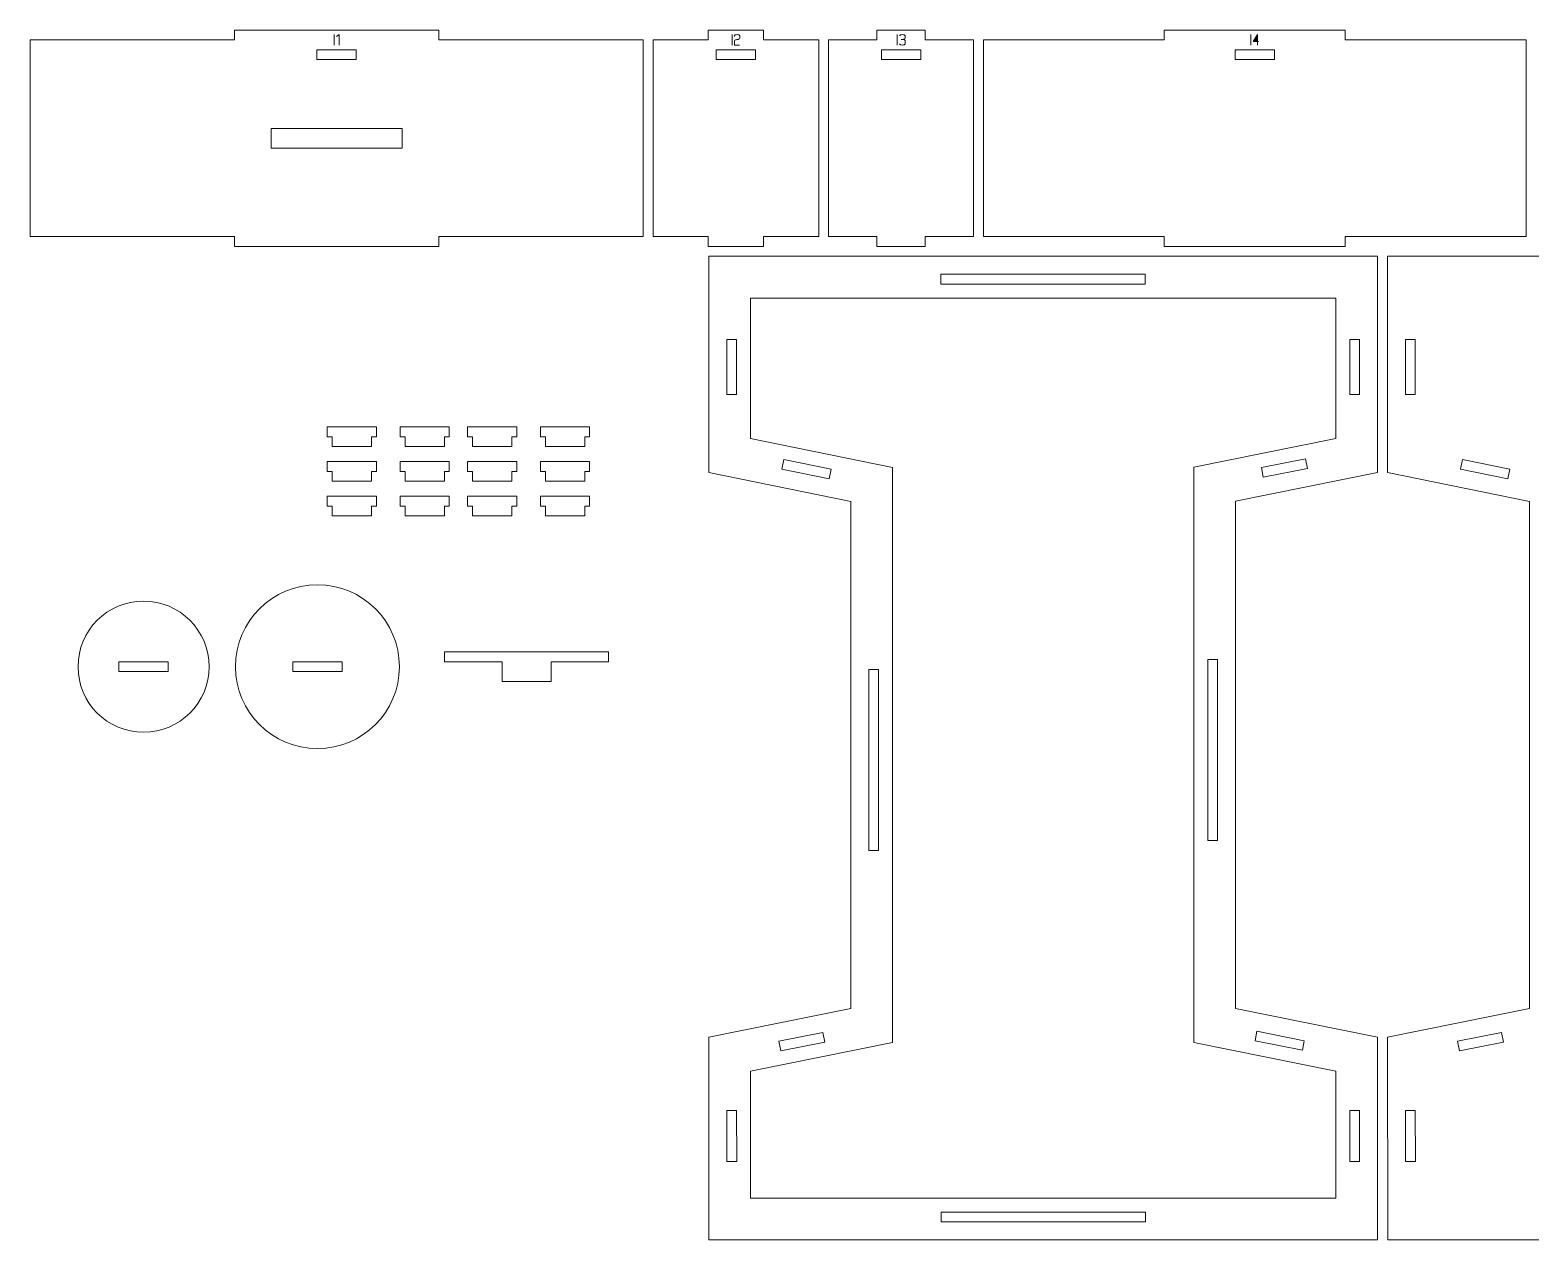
# Model space of a CAD drawing. Header units: centimetres. Extents: x -250 to 250, y -508 to 508.
# Drawn here: x -249.99 to -204.21, y -232.29 to -195.39 of the extents above; entities that cross this region are included whole.
import ezdxf

# ---------------------------------------------------------------- set-up
doc = ezdxf.new("R2010")
doc.units = ezdxf.units.CM
doc.header["$MEASUREMENT"] = 0
doc.layers.add('Capa 1', color=7, linetype='Continuous')

msp = doc.modelspace()

# ---------------------------------------------------------------- hatches: boundary and pattern name
at = {"layer": 'Capa 1', "true_color": 0x3e4095}
h = msp.add_hatch(color=175, dxfattribs=at)
edge = h.paths.add_edge_path()
edge.add_spline(control_points=[(-240.70836, -195.84554), (-240.70836, -195.84554), (-240.70836, -195.52864), (-240.70836, -195.52864), (-240.70836, -195.52864), (-240.70836, -195.84554), (-240.70836, -195.84554)], knot_values=[0, 0, 0, 0, 0.5, 0.5, 0.5, 1, 1, 1, 1], degree=3, periodic=1)
h = msp.add_hatch(color=175, dxfattribs=at)
edge = h.paths.add_edge_path()
edge.add_spline(control_points=[(-240.55885, -195.52864), (-240.55885, -195.52864), (-240.63498, -195.58138), (-240.63498, -195.58138), (-240.63498, -195.58138), (-240.55885, -195.52864), (-240.55885, -195.52864), (-240.55885, -195.52864), (-240.55885, -195.84554), (-240.55885, -195.84554), (-240.55885, -195.84554), (-240.55885, -195.52864), (-240.55885, -195.52864)], knot_values=[0, 0, 0, 0, 0.25, 0.25, 0.25, 0.5, 0.5, 0.5, 0.75, 0.75, 0.75, 1, 1, 1, 1], degree=3, periodic=1)
h = msp.add_hatch(color=175, dxfattribs=at)
edge = h.paths.add_edge_path()
edge.add_spline(control_points=[(-228.57341, -195.84554), (-228.57341, -195.84554), (-228.57341, -195.52864), (-228.57341, -195.52864), (-228.57341, -195.52864), (-228.57341, -195.84554), (-228.57341, -195.84554)], knot_values=[0, 0, 0, 0, 0.5, 0.5, 0.5, 1, 1, 1, 1], degree=3, periodic=1)
h = msp.add_hatch(color=175, dxfattribs=at)
edge = h.paths.add_edge_path()
edge.add_spline(control_points=[(-228.50049, -195.84554), (-228.50049, -195.84554), (-228.50049, -195.713), (-228.50049, -195.713), (-228.49957, -195.70108), (-228.48872, -195.69191), (-228.46793, -195.68549), (-228.45937, -195.68487), (-228.45119, -195.68388), (-228.44339, -195.6825), (-228.4356, -195.68113), (-228.42772, -195.67968), (-228.41977, -195.67815), (-228.4051, -195.6757), (-228.39386, -195.67371), (-228.38607, -195.67219), (-228.37827, -195.67066), (-228.3707, -195.66867), (-228.36336, -195.66622), (-228.34441, -195.65919), (-228.33493, -195.65017), (-228.33493, -195.63917), (-228.33493, -195.63917), (-228.33493, -195.56441), (-228.33493, -195.56441), (-228.33493, -195.55463), (-228.3428, -195.5463), (-228.35855, -195.53942), (-228.37429, -195.53254), (-228.39394, -195.5291), (-228.41748, -195.5291), (-228.44102, -195.5291), (-228.46067, -195.53254), (-228.47641, -195.53942), (-228.49216, -195.5463), (-228.50003, -195.55463), (-228.50003, -195.56441), (-228.50003, -195.56441), (-228.50003, -195.58688), (-228.50003, -195.58688), (-228.50003, -195.58688), (-228.50003, -195.56441), (-228.50003, -195.56441), (-228.50003, -195.55463), (-228.49216, -195.5463), (-228.47641, -195.53942), (-228.46067, -195.53254), (-228.44102, -195.5291), (-228.41748, -195.5291), (-228.39394, -195.5291), (-228.37429, -195.53254), (-228.35855, -195.53942), (-228.3428, -195.5463), (-228.33493, -195.55463), (-228.33493, -195.56441), (-228.33493, -195.56441), (-228.33493, -195.63917), (-228.33493, -195.63917), (-228.33493, -195.65017), (-228.34441, -195.65919), (-228.36336, -195.66622), (-228.3707, -195.66867), (-228.37827, -195.67066), (-228.38607, -195.67219), (-228.39386, -195.67371), (-228.4051, -195.6757), (-228.41977, -195.67815), (-228.42772, -195.67968), (-228.4356, -195.68113), (-228.44339, -195.6825), (-228.45119, -195.68388), (-228.45937, -195.68487), (-228.46793, -195.68549), (-228.48872, -195.69191), (-228.49957, -195.70108), (-228.50049, -195.713), (-228.50049, -195.713), (-228.50049, -195.84554), (-228.50049, -195.84554), (-228.50049, -195.84554), (-228.34364, -195.84554), (-228.34364, -195.84554), (-228.34364, -195.84554), (-228.50049, -195.84554), (-228.50049, -195.84554)], knot_values=[0, 0, 0, 0, 0.03571429, 0.03571429, 0.03571429, 0.07142857, 0.07142857, 0.07142857, 0.10714286, 0.10714286, 0.10714286, 0.14285714, 0.14285714, 0.14285714, 0.17857143, 0.17857143, 0.17857143, 0.21428571, 0.21428571, 0.21428571, 0.25, 0.25, 0.25, 0.28571429, 0.28571429, 0.28571429, 0.32142857, 0.32142857, 0.32142857, 0.35714286, 0.35714286, 0.35714286, 0.39285714, 0.39285714, 0.39285714, 0.42857143, 0.42857143, 0.42857143, 0.46428571, 0.46428571, 0.46428571, 0.5, 0.5, 0.5, 0.53571429, 0.53571429, 0.53571429, 0.57142857, 0.57142857, 0.57142857, 0.60714286, 0.60714286, 0.60714286, 0.64285714, 0.64285714, 0.64285714, 0.67857143, 0.67857143, 0.67857143, 0.71428571, 0.71428571, 0.71428571, 0.75, 0.75, 0.75, 0.78571429, 0.78571429, 0.78571429, 0.82142857, 0.82142857, 0.82142857, 0.85714286, 0.85714286, 0.85714286, 0.89285714, 0.89285714, 0.89285714, 0.92857143, 0.92857143, 0.92857143, 0.96428571, 0.96428571, 0.96428571, 1, 1, 1, 1], degree=3, periodic=1)
h = msp.add_hatch(color=175, dxfattribs=at)
edge = h.paths.add_edge_path()
edge.add_spline(control_points=[(-223.5353, -195.84554), (-223.5353, -195.84554), (-223.5353, -195.52864), (-223.5353, -195.52864), (-223.5353, -195.52864), (-223.5353, -195.84554), (-223.5353, -195.84554)], knot_values=[0, 0, 0, 0, 0.5, 0.5, 0.5, 1, 1, 1, 1], degree=3, periodic=1)
h = msp.add_hatch(color=175, dxfattribs=at)
edge = h.paths.add_edge_path()
edge.add_spline(control_points=[(-223.37937, -195.84554), (-223.40291, -195.84554), (-223.42256, -195.8421), (-223.4383, -195.83522), (-223.45405, -195.82834), (-223.46192, -195.82001), (-223.46192, -195.81023), (-223.46192, -195.82001), (-223.45405, -195.82834), (-223.4383, -195.83522), (-223.42256, -195.8421), (-223.40291, -195.84554), (-223.37937, -195.84554), (-223.35583, -195.84554), (-223.33618, -195.8421), (-223.32044, -195.83522), (-223.30469, -195.82834), (-223.29682, -195.82001), (-223.29682, -195.81023), (-223.29682, -195.81023), (-223.29682, -195.70704), (-223.29682, -195.70704), (-223.29682, -195.69878), (-223.30248, -195.6916), (-223.31379, -195.68549), (-223.3251, -195.67937), (-223.35827, -195.67524), (-223.41331, -195.6731), (-223.35858, -195.66974), (-223.32571, -195.66576), (-223.31471, -195.66118), (-223.3037, -195.65659), (-223.29774, -195.6491), (-223.29682, -195.63871), (-223.29682, -195.63871), (-223.29682, -195.56441), (-223.29682, -195.56441), (-223.29682, -195.55463), (-223.30469, -195.5463), (-223.32044, -195.53942), (-223.33618, -195.53254), (-223.35583, -195.5291), (-223.37937, -195.5291), (-223.40291, -195.5291), (-223.42256, -195.53254), (-223.4383, -195.53942), (-223.45405, -195.5463), (-223.46192, -195.55463), (-223.46192, -195.56441), (-223.46192, -195.55463), (-223.45405, -195.5463), (-223.4383, -195.53942), (-223.42256, -195.53254), (-223.40291, -195.5291), (-223.37937, -195.5291), (-223.35583, -195.5291), (-223.33618, -195.53254), (-223.32044, -195.53942), (-223.30469, -195.5463), (-223.29682, -195.55463), (-223.29682, -195.56441), (-223.29682, -195.56441), (-223.29682, -195.63871), (-223.29682, -195.63871), (-223.29774, -195.6491), (-223.3037, -195.65659), (-223.31471, -195.66118), (-223.32571, -195.66576), (-223.35858, -195.66974), (-223.41331, -195.6731), (-223.35827, -195.67524), (-223.3251, -195.67937), (-223.31379, -195.68549), (-223.30248, -195.6916), (-223.29682, -195.69878), (-223.29682, -195.70704), (-223.29682, -195.70704), (-223.29682, -195.81023), (-223.29682, -195.81023), (-223.29682, -195.82001), (-223.30469, -195.82834), (-223.32044, -195.83522), (-223.33618, -195.8421), (-223.35583, -195.84554), (-223.37937, -195.84554)], knot_values=[0, 0, 0, 0, 0.03571429, 0.03571429, 0.03571429, 0.07142857, 0.07142857, 0.07142857, 0.10714286, 0.10714286, 0.10714286, 0.14285714, 0.14285714, 0.14285714, 0.17857143, 0.17857143, 0.17857143, 0.21428571, 0.21428571, 0.21428571, 0.25, 0.25, 0.25, 0.28571429, 0.28571429, 0.28571429, 0.32142857, 0.32142857, 0.32142857, 0.35714286, 0.35714286, 0.35714286, 0.39285714, 0.39285714, 0.39285714, 0.42857143, 0.42857143, 0.42857143, 0.46428571, 0.46428571, 0.46428571, 0.5, 0.5, 0.5, 0.53571429, 0.53571429, 0.53571429, 0.57142857, 0.57142857, 0.57142857, 0.60714286, 0.60714286, 0.60714286, 0.64285714, 0.64285714, 0.64285714, 0.67857143, 0.67857143, 0.67857143, 0.71428571, 0.71428571, 0.71428571, 0.75, 0.75, 0.75, 0.78571429, 0.78571429, 0.78571429, 0.82142857, 0.82142857, 0.82142857, 0.85714286, 0.85714286, 0.85714286, 0.89285714, 0.89285714, 0.89285714, 0.92857143, 0.92857143, 0.92857143, 0.96428571, 0.96428571, 0.96428571, 1, 1, 1, 1], degree=3, periodic=1)
h = msp.add_hatch(color=175, dxfattribs=at)
edge = h.paths.add_edge_path()
edge.add_spline(control_points=[(-212.74703, -195.84554), (-212.74703, -195.84554), (-212.74703, -195.52864), (-212.74703, -195.52864), (-212.74703, -195.52864), (-212.74703, -195.84554), (-212.74703, -195.84554)], knot_values=[0, 0, 0, 0, 0.5, 0.5, 0.5, 1, 1, 1, 1], degree=3, periodic=1)
h = msp.add_hatch(color=175, dxfattribs=at)
edge = h.paths.add_edge_path()
edge.add_spline(control_points=[(-212.54386, -195.74098), (-212.54386, -195.74098), (-212.54386, -195.52864), (-212.54386, -195.52864), (-212.54386, -195.52864), (-212.67365, -195.74098), (-212.67365, -195.74098), (-212.67365, -195.74098), (-212.54386, -195.74098), (-212.54386, -195.74098)], knot_values=[0, 0, 0, 0, 0.33333333, 0.33333333, 0.33333333, 0.66666667, 0.66666667, 0.66666667, 1, 1, 1, 1], degree=3, periodic=1)
h = msp.add_hatch(color=175, dxfattribs=at)
edge = h.paths.add_edge_path()
edge.add_spline(control_points=[(-212.54386, -195.74098), (-212.54386, -195.74098), (-212.54386, -195.84554), (-212.54386, -195.84554), (-212.54386, -195.84554), (-212.54386, -195.74098), (-212.54386, -195.74098), (-212.54386, -195.74098), (-212.67365, -195.74098), (-212.67365, -195.74098), (-212.67365, -195.74098), (-212.54386, -195.52864), (-212.54386, -195.52864), (-212.54386, -195.52864), (-212.54386, -195.74098), (-212.54386, -195.74098), (-212.54386, -195.74098), (-212.51405, -195.74098), (-212.51405, -195.74098), (-212.51405, -195.74098), (-212.54386, -195.74098), (-212.54386, -195.74098)], knot_values=[0, 0, 0, 0, 0.14285714, 0.14285714, 0.14285714, 0.28571429, 0.28571429, 0.28571429, 0.42857143, 0.42857143, 0.42857143, 0.57142857, 0.57142857, 0.57142857, 0.71428571, 0.71428571, 0.71428571, 0.85714286, 0.85714286, 0.85714286, 1, 1, 1, 1], degree=3, periodic=1)

# ---------------------------------------------------------------- linework, layer by layer
at = {"layer": 'Capa 1', "color": 240, "lineweight": 9}
for points, knots in [([(-249.98503, -195.68834), (-249.98503, -195.68834), (-249.98503, -201.68834), (-249.98503, -201.68834), (-249.98503, -201.68834), (-243.75074, -201.68834), (-243.75074, -201.68834), (-243.75074, -201.68834), (-243.75074, -201.98834), (-243.75074, -201.98834), (-243.75074, -201.98834), (-237.51646, -201.98834), (-237.51646, -201.98834), (-237.51646, -201.98834), (-237.51646, -201.68834), (-237.51646, -201.68834), (-237.51646, -201.68834), (-231.28217, -201.68834), (-231.28217, -201.68834), (-231.28217, -201.68834), (-231.28217, -195.68834), (-231.28217, -195.68834), (-231.28217, -195.68834), (-237.51646, -195.68834), (-237.51646, -195.68834), (-237.51646, -195.68834), (-237.51646, -195.38834), (-237.51646, -195.38834), (-237.51646, -195.38834), (-243.75074, -195.38834), (-243.75074, -195.38834), (-243.75074, -195.38834), (-243.75074, -195.68834), (-243.75074, -195.68834), (-243.75074, -195.68834), (-249.98503, -195.68834), (-249.98503, -195.68834)], [0, 0, 0, 0, 0.08333333, 0.08333333, 0.08333333, 0.16666667, 0.16666667, 0.16666667, 0.25, 0.25, 0.25, 0.33333333, 0.33333333, 0.33333333, 0.41666667, 0.41666667, 0.41666667, 0.5, 0.5, 0.5, 0.58333333, 0.58333333, 0.58333333, 0.66666667, 0.66666667, 0.66666667, 0.75, 0.75, 0.75, 0.83333333, 0.83333333, 0.83333333, 0.91666667, 0.91666667, 0.91666667, 1, 1, 1, 1]), ([(-230.98217, -195.68834), (-230.98217, -195.68834), (-230.98217, -201.68834), (-230.98217, -201.68834), (-230.98217, -201.68834), (-229.29684, -201.68834), (-229.29684, -201.68834), (-229.29684, -201.68834), (-229.29684, -201.98834), (-229.29684, -201.98834), (-229.29684, -201.98834), (-227.61151, -201.98834), (-227.61151, -201.98834), (-227.61151, -201.98834), (-227.61151, -201.68834), (-227.61151, -201.68834), (-227.61151, -201.68834), (-225.92618, -201.68834), (-225.92618, -201.68834), (-225.92618, -201.68834), (-225.92618, -195.68834), (-225.92618, -195.68834), (-225.92618, -195.68834), (-227.61151, -195.68834), (-227.61151, -195.68834), (-227.61151, -195.68834), (-227.61151, -195.38834), (-227.61151, -195.38834), (-227.61151, -195.38834), (-229.29684, -195.38834), (-229.29684, -195.38834), (-229.29684, -195.38834), (-229.29684, -195.68834), (-229.29684, -195.68834), (-229.29684, -195.68834), (-230.98217, -195.68834), (-230.98217, -195.68834)], [0, 0, 0, 0, 0.08333333, 0.08333333, 0.08333333, 0.16666667, 0.16666667, 0.16666667, 0.25, 0.25, 0.25, 0.33333333, 0.33333333, 0.33333333, 0.41666667, 0.41666667, 0.41666667, 0.5, 0.5, 0.5, 0.58333333, 0.58333333, 0.58333333, 0.66666667, 0.66666667, 0.66666667, 0.75, 0.75, 0.75, 0.83333333, 0.83333333, 0.83333333, 0.91666667, 0.91666667, 0.91666667, 1, 1, 1, 1]), ([(-225.62618, -195.68834), (-225.62618, -195.68834), (-225.62618, -201.68834), (-225.62618, -201.68834), (-225.62618, -201.68834), (-224.15277, -201.68834), (-224.15277, -201.68834), (-224.15277, -201.68834), (-224.15277, -201.98834), (-224.15277, -201.98834), (-224.15277, -201.98834), (-222.67936, -201.98834), (-222.67936, -201.98834), (-222.67936, -201.98834), (-222.67936, -201.68834), (-222.67936, -201.68834), (-222.67936, -201.68834), (-221.20595, -201.68834), (-221.20595, -201.68834), (-221.20595, -201.68834), (-221.20595, -195.68834), (-221.20595, -195.68834), (-221.20595, -195.68834), (-222.67936, -195.68834), (-222.67936, -195.68834), (-222.67936, -195.68834), (-222.67936, -195.38834), (-222.67936, -195.38834), (-222.67936, -195.38834), (-224.15277, -195.38834), (-224.15277, -195.38834), (-224.15277, -195.38834), (-224.15277, -195.68834), (-224.15277, -195.68834), (-224.15277, -195.68834), (-225.62618, -195.68834), (-225.62618, -195.68834)], [0, 0, 0, 0, 0.08333333, 0.08333333, 0.08333333, 0.16666667, 0.16666667, 0.16666667, 0.25, 0.25, 0.25, 0.33333333, 0.33333333, 0.33333333, 0.41666667, 0.41666667, 0.41666667, 0.5, 0.5, 0.5, 0.58333333, 0.58333333, 0.58333333, 0.66666667, 0.66666667, 0.66666667, 0.75, 0.75, 0.75, 0.83333333, 0.83333333, 0.83333333, 0.91666667, 0.91666667, 0.91666667, 1, 1, 1, 1]), ([(-220.90595, -195.68834), (-220.90595, -195.68834), (-220.90595, -201.68834), (-220.90595, -201.68834), (-220.90595, -201.68834), (-215.38901, -201.68834), (-215.38901, -201.68834), (-215.38901, -201.68834), (-215.38901, -201.98834), (-215.38901, -201.98834), (-215.38901, -201.98834), (-209.87208, -201.98834), (-209.87208, -201.98834), (-209.87208, -201.98834), (-209.87208, -201.68834), (-209.87208, -201.68834), (-209.87208, -201.68834), (-204.35514, -201.68834), (-204.35514, -201.68834), (-204.35514, -201.68834), (-204.35514, -195.68834), (-204.35514, -195.68834), (-204.35514, -195.68834), (-209.87208, -195.68834), (-209.87208, -195.68834), (-209.87208, -195.68834), (-209.87208, -195.38834), (-209.87208, -195.38834), (-209.87208, -195.38834), (-215.38901, -195.38834), (-215.38901, -195.38834), (-215.38901, -195.38834), (-215.38901, -195.68834), (-215.38901, -195.68834), (-215.38901, -195.68834), (-220.90595, -195.68834), (-220.90595, -195.68834)], [0, 0, 0, 0, 0.08333333, 0.08333333, 0.08333333, 0.16666667, 0.16666667, 0.16666667, 0.25, 0.25, 0.25, 0.33333333, 0.33333333, 0.33333333, 0.41666667, 0.41666667, 0.41666667, 0.5, 0.5, 0.5, 0.58333333, 0.58333333, 0.58333333, 0.66666667, 0.66666667, 0.66666667, 0.75, 0.75, 0.75, 0.83333333, 0.83333333, 0.83333333, 0.91666667, 0.91666667, 0.91666667, 1, 1, 1, 1]), ([(-241.2336, -196.28882), (-241.2336, -196.28882), (-240.0336, -196.28882), (-240.0336, -196.28882), (-240.0336, -196.28882), (-240.0336, -195.98882), (-240.0336, -195.98882), (-240.0336, -195.98882), (-241.2336, -195.98882), (-241.2336, -195.98882), (-241.2336, -195.98882), (-241.2336, -196.28882), (-241.2336, -196.28882)], [0, 0, 0, 0, 0.25, 0.25, 0.25, 0.5, 0.5, 0.5, 0.75, 0.75, 0.75, 1, 1, 1, 1]), ([(-229.05417, -196.28882), (-229.05417, -196.28882), (-227.85417, -196.28882), (-227.85417, -196.28882), (-227.85417, -196.28882), (-227.85417, -195.98882), (-227.85417, -195.98882), (-227.85417, -195.98882), (-229.05417, -195.98882), (-229.05417, -195.98882), (-229.05417, -195.98882), (-229.05417, -196.28882), (-229.05417, -196.28882)], [0, 0, 0, 0, 0.25, 0.25, 0.25, 0.5, 0.5, 0.5, 0.75, 0.75, 0.75, 1, 1, 1, 1]), ([(-224.01606, -196.28882), (-224.01606, -196.28882), (-222.81606, -196.28882), (-222.81606, -196.28882), (-222.81606, -196.28882), (-222.81606, -195.98882), (-222.81606, -195.98882), (-222.81606, -195.98882), (-224.01606, -195.98882), (-224.01606, -195.98882), (-224.01606, -195.98882), (-224.01606, -196.28882), (-224.01606, -196.28882)], [0, 0, 0, 0, 0.25, 0.25, 0.25, 0.5, 0.5, 0.5, 0.75, 0.75, 0.75, 1, 1, 1, 1]), ([(-213.23054, -196.28882), (-213.23054, -196.28882), (-212.03054, -196.28882), (-212.03054, -196.28882), (-212.03054, -196.28882), (-212.03054, -195.98882), (-212.03054, -195.98882), (-212.03054, -195.98882), (-213.23054, -195.98882), (-213.23054, -195.98882), (-213.23054, -195.98882), (-213.23054, -196.28882), (-213.23054, -196.28882)], [0, 0, 0, 0, 0.25, 0.25, 0.25, 0.5, 0.5, 0.5, 0.75, 0.75, 0.75, 1, 1, 1, 1]), ([(-242.6336, -198.38834), (-242.6336, -198.38834), (-238.6336, -198.38834), (-238.6336, -198.38834), (-238.6336, -198.38834), (-238.6336, -198.98834), (-238.6336, -198.98834), (-238.6336, -198.98834), (-242.6336, -198.98834), (-242.6336, -198.98834), (-242.6336, -198.98834), (-242.6336, -198.38834), (-242.6336, -198.38834)], [0, 0, 0, 0, 0.25, 0.25, 0.25, 0.5, 0.5, 0.5, 0.75, 0.75, 0.75, 1, 1, 1, 1]), ([(-208.88519, -202.28834), (-208.88519, -202.28834), (-208.88519, -208.88568), (-208.88519, -208.88568), (-208.88519, -208.88568), (-213.21591, -209.75729), (-213.21591, -209.75729), (-213.21591, -209.75729), (-213.21591, -225.22824), (-213.21591, -225.22824), (-213.21591, -225.22824), (-208.88519, -226.09985), (-208.88519, -226.09985), (-208.88519, -226.09985), (-208.88519, -232.28824), (-208.88519, -232.28824), (-208.88519, -232.28824), (-229.27597, -232.28824), (-229.27597, -232.28824), (-229.27597, -232.28824), (-229.28511, -226.10124), (-229.28511, -226.10124), (-229.28511, -226.10124), (-224.95439, -225.22824), (-224.95439, -225.22824), (-224.95439, -225.22824), (-224.95439, -209.77071), (-224.95439, -209.77071), (-224.95439, -209.77071), (-229.28511, -208.88568), (-229.28511, -208.88568), (-229.28511, -208.88568), (-229.28511, -202.28851), (-229.28511, -202.28851), (-229.28511, -202.28851), (-208.88519, -202.28834), (-208.88519, -202.28834)], [0, 0, 0, 0, 0.08333333, 0.08333333, 0.08333333, 0.16666667, 0.16666667, 0.16666667, 0.25, 0.25, 0.25, 0.33333333, 0.33333333, 0.33333333, 0.41666667, 0.41666667, 0.41666667, 0.5, 0.5, 0.5, 0.58333333, 0.58333333, 0.58333333, 0.66666667, 0.66666667, 0.66666667, 0.75, 0.75, 0.75, 0.83333333, 0.83333333, 0.83333333, 0.91666667, 0.91666667, 0.91666667, 1, 1, 1, 1]), ([(-188.18527, -202.28834), (-188.18527, -202.28834), (-188.18527, -208.88568), (-188.18527, -208.88568), (-188.18527, -208.88568), (-192.51599, -209.75729), (-192.51599, -209.75729), (-192.51599, -209.75729), (-192.51599, -225.22824), (-192.51599, -225.22824), (-192.51599, -225.22824), (-188.18527, -226.09985), (-188.18527, -226.09985), (-188.18527, -226.09985), (-188.18527, -232.28824), (-188.18527, -232.28824), (-188.18527, -232.28824), (-208.57605, -232.28824), (-208.57605, -232.28824), (-208.57605, -232.28824), (-208.58519, -226.10124), (-208.58519, -226.10124), (-208.58519, -226.10124), (-204.25447, -225.22824), (-204.25447, -225.22824), (-204.25447, -225.22824), (-204.25447, -209.77071), (-204.25447, -209.77071), (-204.25447, -209.77071), (-208.58519, -208.88568), (-208.58519, -208.88568), (-208.58519, -208.88568), (-208.58519, -202.28851), (-208.58519, -202.28851), (-208.58519, -202.28851), (-188.18527, -202.28834), (-188.18527, -202.28834)], [0, 0, 0, 0, 0.08333333, 0.08333333, 0.08333333, 0.16666667, 0.16666667, 0.16666667, 0.25, 0.25, 0.25, 0.33333333, 0.33333333, 0.33333333, 0.41666667, 0.41666667, 0.41666667, 0.5, 0.5, 0.5, 0.58333333, 0.58333333, 0.58333333, 0.66666667, 0.66666667, 0.66666667, 0.75, 0.75, 0.75, 0.83333333, 0.83333333, 0.83333333, 0.91666667, 0.91666667, 0.91666667, 1, 1, 1, 1]), ([(-222.20229, -203.13698), (-222.20229, -203.13698), (-215.96801, -203.13693), (-215.96801, -203.13693), (-215.96801, -203.13693), (-215.96801, -202.83693), (-215.96801, -202.83693), (-215.96801, -202.83693), (-222.2023, -202.83698), (-222.2023, -202.83698), (-222.2023, -202.83698), (-222.20229, -203.13698), (-222.20229, -203.13698)], [0, 0, 0, 0, 0.25, 0.25, 0.25, 0.5, 0.5, 0.5, 0.75, 0.75, 0.75, 1, 1, 1, 1]), ([(-210.15798, -203.56114), (-210.15798, -203.56114), (-228.01232, -203.56129), (-228.01232, -203.56129), (-228.01232, -203.56129), (-228.01232, -207.84669), (-228.01232, -207.84669), (-228.01232, -207.84669), (-223.6816, -208.73172), (-223.6816, -208.73172), (-223.6816, -208.73172), (-223.6816, -226.27006), (-223.6816, -226.27006), (-223.6816, -226.27006), (-228.01078, -227.14275), (-228.01078, -227.14275), (-228.01078, -227.14275), (-228.00506, -231.01545), (-228.00506, -231.01545), (-228.00506, -231.01545), (-210.15798, -231.01545), (-210.15798, -231.01545), (-210.15798, -231.01545), (-210.15798, -227.142), (-210.15798, -227.142), (-210.15798, -227.142), (-214.4887, -226.27039), (-214.4887, -226.27039), (-214.4887, -226.27039), (-214.4887, -208.71514), (-214.4887, -208.71514), (-214.4887, -208.71514), (-210.15798, -207.84353), (-210.15798, -207.84353), (-210.15798, -207.84353), (-210.15798, -203.56114), (-210.15798, -203.56114)], [0, 0, 0, 0, 0.08333333, 0.08333333, 0.08333333, 0.16666667, 0.16666667, 0.16666667, 0.25, 0.25, 0.25, 0.33333333, 0.33333333, 0.33333333, 0.41666667, 0.41666667, 0.41666667, 0.5, 0.5, 0.5, 0.58333333, 0.58333333, 0.58333333, 0.66666667, 0.66666667, 0.66666667, 0.75, 0.75, 0.75, 0.83333333, 0.83333333, 0.83333333, 0.91666667, 0.91666667, 0.91666667, 1, 1, 1, 1]), ([(-228.43658, -206.50769), (-228.43658, -206.50769), (-228.43658, -204.82236), (-228.43658, -204.82236), (-228.43658, -204.82236), (-228.73658, -204.82236), (-228.73658, -204.82236), (-228.73658, -204.82236), (-228.73658, -206.50769), (-228.73658, -206.50769), (-228.73658, -206.50769), (-228.43658, -206.50769), (-228.43658, -206.50769)], [0, 0, 0, 0, 0.25, 0.25, 0.25, 0.5, 0.5, 0.5, 0.75, 0.75, 0.75, 1, 1, 1, 1]), ([(-209.73372, -204.82156), (-209.73372, -204.82156), (-209.73372, -206.50623), (-209.73372, -206.50623), (-209.73372, -206.50623), (-209.43372, -206.50623), (-209.43372, -206.50623), (-209.43372, -206.50623), (-209.43372, -204.82156), (-209.43372, -204.82156), (-209.43372, -204.82156), (-209.73372, -204.82156), (-209.73372, -204.82156)], [0, 0, 0, 0, 0.25, 0.25, 0.25, 0.5, 0.5, 0.5, 0.75, 0.75, 0.75, 1, 1, 1, 1]), ([(-207.73666, -206.50769), (-207.73666, -206.50769), (-207.73666, -204.82236), (-207.73666, -204.82236), (-207.73666, -204.82236), (-208.03666, -204.82236), (-208.03666, -204.82236), (-208.03666, -204.82236), (-208.03666, -206.50769), (-208.03666, -206.50769), (-208.03666, -206.50769), (-207.73666, -206.50769), (-207.73666, -206.50769)], [0, 0, 0, 0, 0.25, 0.25, 0.25, 0.5, 0.5, 0.5, 0.75, 0.75, 0.75, 1, 1, 1, 1]), ([(-239.56828, -207.79216), (-239.56828, -207.79216), (-239.56828, -208.09216), (-239.56828, -208.09216), (-239.56828, -208.09216), (-240.76828, -208.09216), (-240.76828, -208.09216), (-240.76828, -208.09216), (-240.76828, -207.79216), (-240.76828, -207.79216), (-240.76828, -207.79216), (-240.91828, -207.79216), (-240.91828, -207.79216), (-240.91828, -207.79216), (-240.91828, -207.49216), (-240.91828, -207.49216), (-240.91828, -207.49216), (-239.41828, -207.49216), (-239.41828, -207.49216), (-239.41828, -207.49216), (-239.41828, -207.79216), (-239.41828, -207.79216), (-239.41828, -207.79216), (-239.56828, -207.79216), (-239.56828, -207.79216)], [0, 0, 0, 0, 0.125, 0.125, 0.125, 0.25, 0.25, 0.25, 0.375, 0.375, 0.375, 0.5, 0.5, 0.5, 0.625, 0.625, 0.625, 0.75, 0.75, 0.75, 0.875, 0.875, 0.875, 1, 1, 1, 1]), ([(-237.34795, -207.79216), (-237.34795, -207.79216), (-237.34795, -208.09216), (-237.34795, -208.09216), (-237.34795, -208.09216), (-238.54795, -208.09216), (-238.54795, -208.09216), (-238.54795, -208.09216), (-238.54795, -207.79216), (-238.54795, -207.79216), (-238.54795, -207.79216), (-238.69795, -207.79216), (-238.69795, -207.79216), (-238.69795, -207.79216), (-238.69795, -207.49216), (-238.69795, -207.49216), (-238.69795, -207.49216), (-237.19795, -207.49216), (-237.19795, -207.49216), (-237.19795, -207.49216), (-237.19795, -207.79216), (-237.19795, -207.79216), (-237.19795, -207.79216), (-237.34795, -207.79216), (-237.34795, -207.79216)], [0, 0, 0, 0, 0.125, 0.125, 0.125, 0.25, 0.25, 0.25, 0.375, 0.375, 0.375, 0.5, 0.5, 0.5, 0.625, 0.625, 0.625, 0.75, 0.75, 0.75, 0.875, 0.875, 0.875, 1, 1, 1, 1]), ([(-235.28803, -207.79216), (-235.28803, -207.79216), (-235.28803, -208.09216), (-235.28803, -208.09216), (-235.28803, -208.09216), (-236.48803, -208.09216), (-236.48803, -208.09216), (-236.48803, -208.09216), (-236.48803, -207.79216), (-236.48803, -207.79216), (-236.48803, -207.79216), (-236.63803, -207.79216), (-236.63803, -207.79216), (-236.63803, -207.79216), (-236.63803, -207.49216), (-236.63803, -207.49216), (-236.63803, -207.49216), (-235.13803, -207.49216), (-235.13803, -207.49216), (-235.13803, -207.49216), (-235.13803, -207.79216), (-235.13803, -207.79216), (-235.13803, -207.79216), (-235.28803, -207.79216), (-235.28803, -207.79216)], [0, 0, 0, 0, 0.125, 0.125, 0.125, 0.25, 0.25, 0.25, 0.375, 0.375, 0.375, 0.5, 0.5, 0.5, 0.625, 0.625, 0.625, 0.75, 0.75, 0.75, 0.875, 0.875, 0.875, 1, 1, 1, 1]), ([(-233.0677, -207.79216), (-233.0677, -207.79216), (-233.0677, -208.09216), (-233.0677, -208.09216), (-233.0677, -208.09216), (-234.2677, -208.09216), (-234.2677, -208.09216), (-234.2677, -208.09216), (-234.2677, -207.79216), (-234.2677, -207.79216), (-234.2677, -207.79216), (-234.4177, -207.79216), (-234.4177, -207.79216), (-234.4177, -207.79216), (-234.4177, -207.49216), (-234.4177, -207.49216), (-234.4177, -207.49216), (-232.9177, -207.49216), (-232.9177, -207.49216), (-232.9177, -207.49216), (-232.9177, -207.79216), (-232.9177, -207.79216), (-232.9177, -207.79216), (-233.0677, -207.79216), (-233.0677, -207.79216)], [0, 0, 0, 0, 0.125, 0.125, 0.125, 0.25, 0.25, 0.25, 0.375, 0.375, 0.375, 0.5, 0.5, 0.5, 0.625, 0.625, 0.625, 0.75, 0.75, 0.75, 0.875, 0.875, 0.875, 1, 1, 1, 1]), ([(-239.56828, -208.84796), (-239.56828, -208.84796), (-239.56828, -209.14796), (-239.56828, -209.14796), (-239.56828, -209.14796), (-240.76828, -209.14796), (-240.76828, -209.14796), (-240.76828, -209.14796), (-240.76828, -208.84796), (-240.76828, -208.84796), (-240.76828, -208.84796), (-240.91828, -208.84796), (-240.91828, -208.84796), (-240.91828, -208.84796), (-240.91828, -208.54796), (-240.91828, -208.54796), (-240.91828, -208.54796), (-239.41828, -208.54796), (-239.41828, -208.54796), (-239.41828, -208.54796), (-239.41828, -208.84796), (-239.41828, -208.84796), (-239.41828, -208.84796), (-239.56828, -208.84796), (-239.56828, -208.84796)], [0, 0, 0, 0, 0.125, 0.125, 0.125, 0.25, 0.25, 0.25, 0.375, 0.375, 0.375, 0.5, 0.5, 0.5, 0.625, 0.625, 0.625, 0.75, 0.75, 0.75, 0.875, 0.875, 0.875, 1, 1, 1, 1]), ([(-237.34795, -208.84796), (-237.34795, -208.84796), (-237.34795, -209.14796), (-237.34795, -209.14796), (-237.34795, -209.14796), (-238.54795, -209.14796), (-238.54795, -209.14796), (-238.54795, -209.14796), (-238.54795, -208.84796), (-238.54795, -208.84796), (-238.54795, -208.84796), (-238.69795, -208.84796), (-238.69795, -208.84796), (-238.69795, -208.84796), (-238.69795, -208.54796), (-238.69795, -208.54796), (-238.69795, -208.54796), (-237.19795, -208.54796), (-237.19795, -208.54796), (-237.19795, -208.54796), (-237.19795, -208.84796), (-237.19795, -208.84796), (-237.19795, -208.84796), (-237.34795, -208.84796), (-237.34795, -208.84796)], [0, 0, 0, 0, 0.125, 0.125, 0.125, 0.25, 0.25, 0.25, 0.375, 0.375, 0.375, 0.5, 0.5, 0.5, 0.625, 0.625, 0.625, 0.75, 0.75, 0.75, 0.875, 0.875, 0.875, 1, 1, 1, 1]), ([(-235.28803, -208.84796), (-235.28803, -208.84796), (-235.28803, -209.14796), (-235.28803, -209.14796), (-235.28803, -209.14796), (-236.48803, -209.14796), (-236.48803, -209.14796), (-236.48803, -209.14796), (-236.48803, -208.84796), (-236.48803, -208.84796), (-236.48803, -208.84796), (-236.63803, -208.84796), (-236.63803, -208.84796), (-236.63803, -208.84796), (-236.63803, -208.54796), (-236.63803, -208.54796), (-236.63803, -208.54796), (-235.13803, -208.54796), (-235.13803, -208.54796), (-235.13803, -208.54796), (-235.13803, -208.84796), (-235.13803, -208.84796), (-235.13803, -208.84796), (-235.28803, -208.84796), (-235.28803, -208.84796)], [0, 0, 0, 0, 0.125, 0.125, 0.125, 0.25, 0.25, 0.25, 0.375, 0.375, 0.375, 0.5, 0.5, 0.5, 0.625, 0.625, 0.625, 0.75, 0.75, 0.75, 0.875, 0.875, 0.875, 1, 1, 1, 1]), ([(-233.0677, -208.84796), (-233.0677, -208.84796), (-233.0677, -209.14796), (-233.0677, -209.14796), (-233.0677, -209.14796), (-234.2677, -209.14796), (-234.2677, -209.14796), (-234.2677, -209.14796), (-234.2677, -208.84796), (-234.2677, -208.84796), (-234.2677, -208.84796), (-234.4177, -208.84796), (-234.4177, -208.84796), (-234.4177, -208.84796), (-234.4177, -208.54796), (-234.4177, -208.54796), (-234.4177, -208.54796), (-232.9177, -208.54796), (-232.9177, -208.54796), (-232.9177, -208.54796), (-232.9177, -208.84796), (-232.9177, -208.84796), (-232.9177, -208.84796), (-233.0677, -208.84796), (-233.0677, -208.84796)], [0, 0, 0, 0, 0.125, 0.125, 0.125, 0.25, 0.25, 0.25, 0.375, 0.375, 0.375, 0.5, 0.5, 0.5, 0.625, 0.625, 0.625, 0.75, 0.75, 0.75, 0.875, 0.875, 0.875, 1, 1, 1, 1]), ([(-225.54943, -208.78304), (-225.54943, -208.78304), (-226.99301, -208.48803), (-226.99301, -208.48803), (-226.99301, -208.48803), (-227.05307, -208.78196), (-227.05307, -208.78196), (-227.05307, -208.78196), (-225.6095, -209.07697), (-225.6095, -209.07697), (-225.6095, -209.07697), (-225.54943, -208.78304), (-225.54943, -208.78304)], [0, 0, 0, 0, 0.25, 0.25, 0.25, 0.5, 0.5, 0.5, 0.75, 0.75, 0.75, 1, 1, 1, 1]), ([(-211.08119, -208.4621), (-211.08119, -208.4621), (-212.42865, -208.7333), (-212.42865, -208.7333), (-212.42865, -208.7333), (-212.36946, -209.0274), (-212.36946, -209.0274), (-212.36946, -209.0274), (-211.02199, -208.75621), (-211.02199, -208.75621), (-211.02199, -208.75621), (-211.08119, -208.4621), (-211.08119, -208.4621)], [0, 0, 0, 0, 0.25, 0.25, 0.25, 0.5, 0.5, 0.5, 0.75, 0.75, 0.75, 1, 1, 1, 1]), ([(-204.84951, -208.78304), (-204.84951, -208.78304), (-206.29309, -208.48803), (-206.29309, -208.48803), (-206.29309, -208.48803), (-206.35315, -208.78196), (-206.35315, -208.78196), (-206.35315, -208.78196), (-204.90958, -209.07697), (-204.90958, -209.07697), (-204.90958, -209.07697), (-204.84951, -208.78304), (-204.84951, -208.78304)], [0, 0, 0, 0, 0.25, 0.25, 0.25, 0.5, 0.5, 0.5, 0.75, 0.75, 0.75, 1, 1, 1, 1]), ([(-239.56828, -209.90883), (-239.56828, -209.90883), (-239.56828, -210.20883), (-239.56828, -210.20883), (-239.56828, -210.20883), (-240.76828, -210.20883), (-240.76828, -210.20883), (-240.76828, -210.20883), (-240.76828, -209.90883), (-240.76828, -209.90883), (-240.76828, -209.90883), (-240.91828, -209.90883), (-240.91828, -209.90883), (-240.91828, -209.90883), (-240.91828, -209.60883), (-240.91828, -209.60883), (-240.91828, -209.60883), (-239.41828, -209.60883), (-239.41828, -209.60883), (-239.41828, -209.60883), (-239.41828, -209.90883), (-239.41828, -209.90883), (-239.41828, -209.90883), (-239.56828, -209.90883), (-239.56828, -209.90883)], [0, 0, 0, 0, 0.125, 0.125, 0.125, 0.25, 0.25, 0.25, 0.375, 0.375, 0.375, 0.5, 0.5, 0.5, 0.625, 0.625, 0.625, 0.75, 0.75, 0.75, 0.875, 0.875, 0.875, 1, 1, 1, 1]), ([(-237.34795, -209.90883), (-237.34795, -209.90883), (-237.34795, -210.20883), (-237.34795, -210.20883), (-237.34795, -210.20883), (-238.54795, -210.20883), (-238.54795, -210.20883), (-238.54795, -210.20883), (-238.54795, -209.90883), (-238.54795, -209.90883), (-238.54795, -209.90883), (-238.69795, -209.90883), (-238.69795, -209.90883), (-238.69795, -209.90883), (-238.69795, -209.60883), (-238.69795, -209.60883), (-238.69795, -209.60883), (-237.19795, -209.60883), (-237.19795, -209.60883), (-237.19795, -209.60883), (-237.19795, -209.90883), (-237.19795, -209.90883), (-237.19795, -209.90883), (-237.34795, -209.90883), (-237.34795, -209.90883)], [0, 0, 0, 0, 0.125, 0.125, 0.125, 0.25, 0.25, 0.25, 0.375, 0.375, 0.375, 0.5, 0.5, 0.5, 0.625, 0.625, 0.625, 0.75, 0.75, 0.75, 0.875, 0.875, 0.875, 1, 1, 1, 1]), ([(-235.28803, -209.90883), (-235.28803, -209.90883), (-235.28803, -210.20883), (-235.28803, -210.20883), (-235.28803, -210.20883), (-236.48803, -210.20883), (-236.48803, -210.20883), (-236.48803, -210.20883), (-236.48803, -209.90883), (-236.48803, -209.90883), (-236.48803, -209.90883), (-236.63803, -209.90883), (-236.63803, -209.90883), (-236.63803, -209.90883), (-236.63803, -209.60883), (-236.63803, -209.60883), (-236.63803, -209.60883), (-235.13803, -209.60883), (-235.13803, -209.60883), (-235.13803, -209.60883), (-235.13803, -209.90883), (-235.13803, -209.90883), (-235.13803, -209.90883), (-235.28803, -209.90883), (-235.28803, -209.90883)], [0, 0, 0, 0, 0.125, 0.125, 0.125, 0.25, 0.25, 0.25, 0.375, 0.375, 0.375, 0.5, 0.5, 0.5, 0.625, 0.625, 0.625, 0.75, 0.75, 0.75, 0.875, 0.875, 0.875, 1, 1, 1, 1]), ([(-233.0677, -209.90883), (-233.0677, -209.90883), (-233.0677, -210.20883), (-233.0677, -210.20883), (-233.0677, -210.20883), (-234.2677, -210.20883), (-234.2677, -210.20883), (-234.2677, -210.20883), (-234.2677, -209.90883), (-234.2677, -209.90883), (-234.2677, -209.90883), (-234.4177, -209.90883), (-234.4177, -209.90883), (-234.4177, -209.90883), (-234.4177, -209.60883), (-234.4177, -209.60883), (-234.4177, -209.60883), (-232.9177, -209.60883), (-232.9177, -209.60883), (-232.9177, -209.60883), (-232.9177, -209.90883), (-232.9177, -209.90883), (-232.9177, -209.90883), (-233.0677, -209.90883), (-233.0677, -209.90883)], [0, 0, 0, 0, 0.125, 0.125, 0.125, 0.25, 0.25, 0.25, 0.375, 0.375, 0.375, 0.5, 0.5, 0.5, 0.625, 0.625, 0.625, 0.75, 0.75, 0.75, 0.875, 0.875, 0.875, 1, 1, 1, 1]), ([(-241.2186, -212.30405), (-239.83789, -212.30405), (-238.7186, -213.42334), (-238.7186, -214.80405), (-238.7186, -216.18476), (-239.83789, -217.30405), (-241.2186, -217.30405), (-242.59931, -217.30405), (-243.7186, -216.18476), (-243.7186, -214.80405), (-243.7186, -213.42334), (-242.59931, -212.30405), (-241.2186, -212.30405)], [0, 0, 0, 0, 0.25, 0.25, 0.25, 0.5, 0.5, 0.5, 0.75, 0.75, 0.75, 1, 1, 1, 1]), ([(-246.52126, -212.80405), (-245.41669, -212.80405), (-244.52126, -213.69948), (-244.52126, -214.80405), (-244.52126, -215.90862), (-245.41669, -216.80405), (-246.52126, -216.80405), (-247.62583, -216.80405), (-248.52126, -215.90862), (-248.52126, -214.80405), (-248.52126, -213.69948), (-247.62583, -212.80405), (-246.52126, -212.80405)], [0, 0, 0, 0, 0.25, 0.25, 0.25, 0.5, 0.5, 0.5, 0.75, 0.75, 0.75, 1, 1, 1, 1]), ([(-247.27126, -214.65905), (-247.27126, -214.65905), (-245.77126, -214.65905), (-245.77126, -214.65905), (-245.77126, -214.65905), (-245.77126, -214.94905), (-245.77126, -214.94905), (-245.77126, -214.94905), (-247.27126, -214.94905), (-247.27126, -214.94905), (-247.27126, -214.94905), (-247.27126, -214.65905), (-247.27126, -214.65905)], [0, 0, 0, 0, 0.25, 0.25, 0.25, 0.5, 0.5, 0.5, 0.75, 0.75, 0.75, 1, 1, 1, 1]), ([(-241.9686, -214.65905), (-241.9686, -214.65905), (-240.4686, -214.65905), (-240.4686, -214.65905), (-240.4686, -214.65905), (-240.4686, -214.94905), (-240.4686, -214.94905), (-240.4686, -214.94905), (-241.9686, -214.94905), (-241.9686, -214.94905), (-241.9686, -214.94905), (-241.9686, -214.65905), (-241.9686, -214.65905)], [0, 0, 0, 0, 0.25, 0.25, 0.25, 0.5, 0.5, 0.5, 0.75, 0.75, 0.75, 1, 1, 1, 1]), ([(-237.33903, -214.35405), (-237.33903, -214.35405), (-232.33903, -214.35405), (-232.33903, -214.35405), (-232.33903, -214.35405), (-232.33903, -214.65405), (-232.33903, -214.65405), (-232.33903, -214.65405), (-234.08903, -214.65405), (-234.08903, -214.65405), (-234.08903, -214.65405), (-234.08903, -215.25405), (-234.08903, -215.25405), (-234.08903, -215.25405), (-235.58903, -215.25405), (-235.58903, -215.25405), (-235.58903, -215.25405), (-235.58903, -214.65405), (-235.58903, -214.65405), (-235.58903, -214.65405), (-237.33903, -214.65405), (-237.33903, -214.65405), (-237.33903, -214.65405), (-237.33903, -214.35405), (-237.33903, -214.35405)], [0, 0, 0, 0, 0.125, 0.125, 0.125, 0.25, 0.25, 0.25, 0.375, 0.375, 0.375, 0.5, 0.5, 0.5, 0.625, 0.625, 0.625, 0.75, 0.75, 0.75, 0.875, 0.875, 0.875, 1, 1, 1, 1]), ([(-214.06444, -214.58465), (-214.06444, -214.58465), (-214.06444, -220.10678), (-214.06444, -220.10678), (-214.06444, -220.10678), (-213.76444, -220.10678), (-213.76444, -220.10678), (-213.76444, -220.10678), (-213.76444, -214.58465), (-213.76444, -214.58465), (-213.76444, -214.58465), (-214.06444, -214.58465), (-214.06444, -214.58465)], [0, 0, 0, 0, 0.25, 0.25, 0.25, 0.5, 0.5, 0.5, 0.75, 0.75, 0.75, 1, 1, 1, 1]), ([(-224.10586, -220.40585), (-224.10586, -220.40585), (-224.10586, -214.88891), (-224.10586, -214.88891), (-224.10586, -214.88891), (-224.40586, -214.88891), (-224.40586, -214.88891), (-224.40586, -214.88891), (-224.40586, -220.40585), (-224.40586, -220.40585), (-224.40586, -220.40585), (-224.10586, -220.40585), (-224.10586, -220.40585)], [0, 0, 0, 0, 0.25, 0.25, 0.25, 0.5, 0.5, 0.5, 0.75, 0.75, 0.75, 1, 1, 1, 1]), ([(-227.08842, -226.52402), (-227.08842, -226.52402), (-225.74128, -226.25246), (-225.74128, -226.25246), (-225.74128, -226.25246), (-225.80056, -225.95838), (-225.80056, -225.95838), (-225.80056, -225.95838), (-227.1477, -226.22994), (-227.1477, -226.22994), (-227.1477, -226.22994), (-227.08842, -226.52402), (-227.08842, -226.52402)], [0, 0, 0, 0, 0.25, 0.25, 0.25, 0.5, 0.5, 0.5, 0.75, 0.75, 0.75, 1, 1, 1, 1]), ([(-212.62087, -226.21355), (-212.62087, -226.21355), (-211.17729, -226.50408), (-211.17729, -226.50408), (-211.17729, -226.50408), (-211.1181, -226.20998), (-211.1181, -226.20998), (-211.1181, -226.20998), (-212.56167, -225.91944), (-212.56167, -225.91944), (-212.56167, -225.91944), (-212.62087, -226.21355), (-212.62087, -226.21355)], [0, 0, 0, 0, 0.25, 0.25, 0.25, 0.5, 0.5, 0.5, 0.75, 0.75, 0.75, 1, 1, 1, 1]), ([(-206.3885, -226.52402), (-206.3885, -226.52402), (-205.04136, -226.25246), (-205.04136, -226.25246), (-205.04136, -226.25246), (-205.10064, -225.95838), (-205.10064, -225.95838), (-205.10064, -225.95838), (-206.44778, -226.22994), (-206.44778, -226.22994), (-206.44778, -226.22994), (-206.3885, -226.52402), (-206.3885, -226.52402)], [0, 0, 0, 0, 0.25, 0.25, 0.25, 0.5, 0.5, 0.5, 0.75, 0.75, 0.75, 1, 1, 1, 1]), ([(-228.43098, -229.89167), (-228.43098, -229.89167), (-228.43326, -228.34362), (-228.43326, -228.34362), (-228.43326, -228.34362), (-228.73326, -228.34407), (-228.73326, -228.34407), (-228.73326, -228.34407), (-228.73098, -229.89211), (-228.73098, -229.89211), (-228.73098, -229.89211), (-228.43098, -229.89167), (-228.43098, -229.89167)], [0, 0, 0, 0, 0.25, 0.25, 0.25, 0.5, 0.5, 0.5, 0.75, 0.75, 0.75, 1, 1, 1, 1]), ([(-209.73372, -228.34298), (-209.73372, -228.34298), (-209.73372, -229.89135), (-209.73372, -229.89135), (-209.73372, -229.89135), (-209.43372, -229.89135), (-209.43372, -229.89135), (-209.43372, -229.89135), (-209.43372, -228.34298), (-209.43372, -228.34298), (-209.43372, -228.34298), (-209.73372, -228.34298), (-209.73372, -228.34298)], [0, 0, 0, 0, 0.25, 0.25, 0.25, 0.5, 0.5, 0.5, 0.75, 0.75, 0.75, 1, 1, 1, 1]), ([(-207.73106, -229.89167), (-207.73106, -229.89167), (-207.73334, -228.34362), (-207.73334, -228.34362), (-207.73334, -228.34362), (-208.03334, -228.34407), (-208.03334, -228.34407), (-208.03334, -228.34407), (-208.03106, -229.89211), (-208.03106, -229.89211), (-208.03106, -229.89211), (-207.73106, -229.89167), (-207.73106, -229.89167)], [0, 0, 0, 0, 0.25, 0.25, 0.25, 0.5, 0.5, 0.5, 0.75, 0.75, 0.75, 1, 1, 1, 1]), ([(-215.96538, -231.43971), (-215.96538, -231.43971), (-222.19703, -231.43971), (-222.19703, -231.43971), (-222.19703, -231.43971), (-222.19703, -231.73971), (-222.19703, -231.73971), (-222.19703, -231.73971), (-215.96538, -231.73971), (-215.96538, -231.73971), (-215.96538, -231.73971), (-215.96538, -231.43971), (-215.96538, -231.43971)], [0, 0, 0, 0, 0.25, 0.25, 0.25, 0.5, 0.5, 0.5, 0.75, 0.75, 0.75, 1, 1, 1, 1])]:
    msp.add_open_spline(points, degree=3, knots=knots, dxfattribs=at)
at = {"layer": 'Capa 1', "color": 114, "lineweight": 9}
for points, knots in [([(-240.70836, -195.84554), (-240.70836, -195.84554), (-240.70836, -195.52864), (-240.70836, -195.52864), (-240.70836, -195.52864), (-240.70836, -195.84554), (-240.70836, -195.84554)], [0, 0, 0, 0, 0.5, 0.5, 0.5, 1, 1, 1, 1]), ([(-240.55885, -195.52864), (-240.55885, -195.52864), (-240.63498, -195.58138), (-240.63498, -195.58138), (-240.63498, -195.58138), (-240.55885, -195.52864), (-240.55885, -195.52864), (-240.55885, -195.52864), (-240.55885, -195.84554), (-240.55885, -195.84554), (-240.55885, -195.84554), (-240.55885, -195.52864), (-240.55885, -195.52864)], [0, 0, 0, 0, 0.25, 0.25, 0.25, 0.5, 0.5, 0.5, 0.75, 0.75, 0.75, 1, 1, 1, 1]), ([(-228.57341, -195.84554), (-228.57341, -195.84554), (-228.57341, -195.52864), (-228.57341, -195.52864), (-228.57341, -195.52864), (-228.57341, -195.84554), (-228.57341, -195.84554)], [0, 0, 0, 0, 0.5, 0.5, 0.5, 1, 1, 1, 1]), ([(-228.50049, -195.84554), (-228.50049, -195.84554), (-228.50049, -195.713), (-228.50049, -195.713), (-228.49957, -195.70108), (-228.48872, -195.69191), (-228.46793, -195.68549), (-228.45937, -195.68487), (-228.45119, -195.68388), (-228.44339, -195.6825), (-228.4356, -195.68113), (-228.42772, -195.67968), (-228.41977, -195.67815), (-228.4051, -195.6757), (-228.39386, -195.67371), (-228.38607, -195.67219), (-228.37827, -195.67066), (-228.3707, -195.66867), (-228.36336, -195.66622), (-228.34441, -195.65919), (-228.33493, -195.65017), (-228.33493, -195.63917), (-228.33493, -195.63917), (-228.33493, -195.56441), (-228.33493, -195.56441), (-228.33493, -195.55463), (-228.3428, -195.5463), (-228.35855, -195.53942), (-228.37429, -195.53254), (-228.39394, -195.5291), (-228.41748, -195.5291), (-228.44102, -195.5291), (-228.46067, -195.53254), (-228.47641, -195.53942), (-228.49216, -195.5463), (-228.50003, -195.55463), (-228.50003, -195.56441), (-228.50003, -195.56441), (-228.50003, -195.58688), (-228.50003, -195.58688), (-228.50003, -195.58688), (-228.50003, -195.56441), (-228.50003, -195.56441), (-228.50003, -195.55463), (-228.49216, -195.5463), (-228.47641, -195.53942), (-228.46067, -195.53254), (-228.44102, -195.5291), (-228.41748, -195.5291), (-228.39394, -195.5291), (-228.37429, -195.53254), (-228.35855, -195.53942), (-228.3428, -195.5463), (-228.33493, -195.55463), (-228.33493, -195.56441), (-228.33493, -195.56441), (-228.33493, -195.63917), (-228.33493, -195.63917), (-228.33493, -195.65017), (-228.34441, -195.65919), (-228.36336, -195.66622), (-228.3707, -195.66867), (-228.37827, -195.67066), (-228.38607, -195.67219), (-228.39386, -195.67371), (-228.4051, -195.6757), (-228.41977, -195.67815), (-228.42772, -195.67968), (-228.4356, -195.68113), (-228.44339, -195.6825), (-228.45119, -195.68388), (-228.45937, -195.68487), (-228.46793, -195.68549), (-228.48872, -195.69191), (-228.49957, -195.70108), (-228.50049, -195.713), (-228.50049, -195.713), (-228.50049, -195.84554), (-228.50049, -195.84554), (-228.50049, -195.84554), (-228.34364, -195.84554), (-228.34364, -195.84554), (-228.34364, -195.84554), (-228.50049, -195.84554), (-228.50049, -195.84554)], [0, 0, 0, 0, 0.03571429, 0.03571429, 0.03571429, 0.07142857, 0.07142857, 0.07142857, 0.10714286, 0.10714286, 0.10714286, 0.14285714, 0.14285714, 0.14285714, 0.17857143, 0.17857143, 0.17857143, 0.21428571, 0.21428571, 0.21428571, 0.25, 0.25, 0.25, 0.28571429, 0.28571429, 0.28571429, 0.32142857, 0.32142857, 0.32142857, 0.35714286, 0.35714286, 0.35714286, 0.39285714, 0.39285714, 0.39285714, 0.42857143, 0.42857143, 0.42857143, 0.46428571, 0.46428571, 0.46428571, 0.5, 0.5, 0.5, 0.53571429, 0.53571429, 0.53571429, 0.57142857, 0.57142857, 0.57142857, 0.60714286, 0.60714286, 0.60714286, 0.64285714, 0.64285714, 0.64285714, 0.67857143, 0.67857143, 0.67857143, 0.71428571, 0.71428571, 0.71428571, 0.75, 0.75, 0.75, 0.78571429, 0.78571429, 0.78571429, 0.82142857, 0.82142857, 0.82142857, 0.85714286, 0.85714286, 0.85714286, 0.89285714, 0.89285714, 0.89285714, 0.92857143, 0.92857143, 0.92857143, 0.96428571, 0.96428571, 0.96428571, 1, 1, 1, 1]), ([(-223.5353, -195.84554), (-223.5353, -195.84554), (-223.5353, -195.52864), (-223.5353, -195.52864), (-223.5353, -195.52864), (-223.5353, -195.84554), (-223.5353, -195.84554)], [0, 0, 0, 0, 0.5, 0.5, 0.5, 1, 1, 1, 1]), ([(-223.37937, -195.84554), (-223.40291, -195.84554), (-223.42256, -195.8421), (-223.4383, -195.83522), (-223.45405, -195.82834), (-223.46192, -195.82001), (-223.46192, -195.81023), (-223.46192, -195.82001), (-223.45405, -195.82834), (-223.4383, -195.83522), (-223.42256, -195.8421), (-223.40291, -195.84554), (-223.37937, -195.84554), (-223.35583, -195.84554), (-223.33618, -195.8421), (-223.32044, -195.83522), (-223.30469, -195.82834), (-223.29682, -195.82001), (-223.29682, -195.81023), (-223.29682, -195.81023), (-223.29682, -195.70704), (-223.29682, -195.70704), (-223.29682, -195.69878), (-223.30248, -195.6916), (-223.31379, -195.68549), (-223.3251, -195.67937), (-223.35827, -195.67524), (-223.41331, -195.6731), (-223.35858, -195.66974), (-223.32571, -195.66576), (-223.31471, -195.66118), (-223.3037, -195.65659), (-223.29774, -195.6491), (-223.29682, -195.63871), (-223.29682, -195.63871), (-223.29682, -195.56441), (-223.29682, -195.56441), (-223.29682, -195.55463), (-223.30469, -195.5463), (-223.32044, -195.53942), (-223.33618, -195.53254), (-223.35583, -195.5291), (-223.37937, -195.5291), (-223.40291, -195.5291), (-223.42256, -195.53254), (-223.4383, -195.53942), (-223.45405, -195.5463), (-223.46192, -195.55463), (-223.46192, -195.56441), (-223.46192, -195.55463), (-223.45405, -195.5463), (-223.4383, -195.53942), (-223.42256, -195.53254), (-223.40291, -195.5291), (-223.37937, -195.5291), (-223.35583, -195.5291), (-223.33618, -195.53254), (-223.32044, -195.53942), (-223.30469, -195.5463), (-223.29682, -195.55463), (-223.29682, -195.56441), (-223.29682, -195.56441), (-223.29682, -195.63871), (-223.29682, -195.63871), (-223.29774, -195.6491), (-223.3037, -195.65659), (-223.31471, -195.66118), (-223.32571, -195.66576), (-223.35858, -195.66974), (-223.41331, -195.6731), (-223.35827, -195.67524), (-223.3251, -195.67937), (-223.31379, -195.68549), (-223.30248, -195.6916), (-223.29682, -195.69878), (-223.29682, -195.70704), (-223.29682, -195.70704), (-223.29682, -195.81023), (-223.29682, -195.81023), (-223.29682, -195.82001), (-223.30469, -195.82834), (-223.32044, -195.83522), (-223.33618, -195.8421), (-223.35583, -195.84554), (-223.37937, -195.84554)], [0, 0, 0, 0, 0.03571429, 0.03571429, 0.03571429, 0.07142857, 0.07142857, 0.07142857, 0.10714286, 0.10714286, 0.10714286, 0.14285714, 0.14285714, 0.14285714, 0.17857143, 0.17857143, 0.17857143, 0.21428571, 0.21428571, 0.21428571, 0.25, 0.25, 0.25, 0.28571429, 0.28571429, 0.28571429, 0.32142857, 0.32142857, 0.32142857, 0.35714286, 0.35714286, 0.35714286, 0.39285714, 0.39285714, 0.39285714, 0.42857143, 0.42857143, 0.42857143, 0.46428571, 0.46428571, 0.46428571, 0.5, 0.5, 0.5, 0.53571429, 0.53571429, 0.53571429, 0.57142857, 0.57142857, 0.57142857, 0.60714286, 0.60714286, 0.60714286, 0.64285714, 0.64285714, 0.64285714, 0.67857143, 0.67857143, 0.67857143, 0.71428571, 0.71428571, 0.71428571, 0.75, 0.75, 0.75, 0.78571429, 0.78571429, 0.78571429, 0.82142857, 0.82142857, 0.82142857, 0.85714286, 0.85714286, 0.85714286, 0.89285714, 0.89285714, 0.89285714, 0.92857143, 0.92857143, 0.92857143, 0.96428571, 0.96428571, 0.96428571, 1, 1, 1, 1]), ([(-212.74703, -195.84554), (-212.74703, -195.84554), (-212.74703, -195.52864), (-212.74703, -195.52864), (-212.74703, -195.52864), (-212.74703, -195.84554), (-212.74703, -195.84554)], [0, 0, 0, 0, 0.5, 0.5, 0.5, 1, 1, 1, 1]), ([(-212.54386, -195.74098), (-212.54386, -195.74098), (-212.54386, -195.52864), (-212.54386, -195.52864), (-212.54386, -195.52864), (-212.67365, -195.74098), (-212.67365, -195.74098), (-212.67365, -195.74098), (-212.54386, -195.74098), (-212.54386, -195.74098)], [0, 0, 0, 0, 0.33333333, 0.33333333, 0.33333333, 0.66666667, 0.66666667, 0.66666667, 1, 1, 1, 1]), ([(-212.54386, -195.74098), (-212.54386, -195.74098), (-212.54386, -195.84554), (-212.54386, -195.84554), (-212.54386, -195.84554), (-212.54386, -195.74098), (-212.54386, -195.74098), (-212.54386, -195.74098), (-212.67365, -195.74098), (-212.67365, -195.74098), (-212.67365, -195.74098), (-212.54386, -195.52864), (-212.54386, -195.52864), (-212.54386, -195.52864), (-212.54386, -195.74098), (-212.54386, -195.74098), (-212.54386, -195.74098), (-212.51405, -195.74098), (-212.51405, -195.74098), (-212.51405, -195.74098), (-212.54386, -195.74098), (-212.54386, -195.74098)], [0, 0, 0, 0, 0.14285714, 0.14285714, 0.14285714, 0.28571429, 0.28571429, 0.28571429, 0.42857143, 0.42857143, 0.42857143, 0.57142857, 0.57142857, 0.57142857, 0.71428571, 0.71428571, 0.71428571, 0.85714286, 0.85714286, 0.85714286, 1, 1, 1, 1])]:
    msp.add_open_spline(points, degree=3, knots=knots, dxfattribs=at)

doc.saveas('drawing.dxf')
